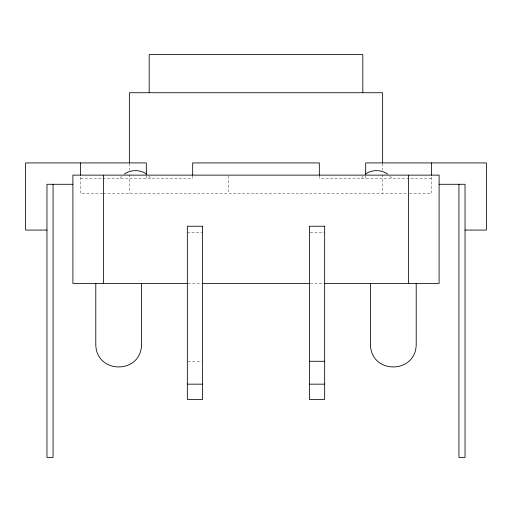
<?xml version="1.0" encoding="UTF-8"?>
<svg xmlns="http://www.w3.org/2000/svg" width="512" height="512" viewBox="0 0 512 512"><rect width="100%" height="100%" fill="white"/><g stroke="black" fill="none" stroke-linecap="round" stroke-linejoin="round"><path stroke-width="0.38" stroke-dasharray="2.56 1.92" d="M120.198 178.182L122.144 175.968M361.28 178.182L363.226 175.968M80.531 178.182L192.678 178.182L192.678 175.13M431.469 178.182L319.322 178.182L319.322 175.891M102.63 193.44L80.531 193.44L80.531 175.13M103.418 193.44L407.789 193.44M409.37 193.44L431.469 193.44L431.469 175.13M187.341 232.352L202.598 232.352M310.17 232.352L324.659 232.352M188.096 283.462L201.677 283.462M310.323 283.462L323.904 283.462M188.102 361.28L201.83 361.28M389.856 175.968L391.802 178.182M148.774 175.968L150.72 178.182M382.643 163.706L382.643 169.965M382.643 174.662L382.643 193.44M365.677 175.891L365.677 178.182M228.538 175.93L228.538 193.44M146.323 175.891L146.323 178.182M129.357 163.706L129.357 169.965M129.357 174.662L129.357 193.44"/><path stroke-width="0.77" d="M124.403 174.086C130.842 169.446 140.077 169.446 146.515 174.086M365.485 174.086C371.923 169.446 381.158 169.446 387.597 174.086M72.902 184.288L46.963 184.288L46.963 457.408L53.062 457.408L53.062 184.288M439.098 184.288L465.037 184.288L465.037 457.408L458.938 457.408L458.938 184.288M46.963 230.061L25.6 230.061L25.6 162.925L146.323 162.925L146.323 174.368M465.037 230.061L486.4 230.061L486.4 162.925L365.677 162.925L365.677 174.368M187.296 283.462L72.902 283.462L72.902 175.13L439.098 175.13L439.098 283.462L324.704 283.462M202.477 283.462L309.523 283.462M309.402 361.28L324.659 361.28M187.341 384.166L202.598 384.166M309.402 384.166L324.659 384.166M431.469 162.925L431.469 175.13M416.211 283.462L416.211 344.499C415.859 374.394 370.79 374.394 370.438 344.499L370.438 283.462M408.582 175.13L408.582 283.462M382.643 162.925L382.643 92.736L129.357 92.736L129.357 162.925M362.81 92.736L362.81 54.592L149.19 54.592L149.19 92.736M319.322 175.13L319.322 162.925L192.678 162.925L192.678 175.13M141.562 283.462L141.562 344.499C141.21 374.394 96.141 374.394 95.789 344.499L95.789 283.462M103.418 175.13L103.418 283.462M80.531 162.925L80.531 175.13M202.598 226.246L187.341 226.246L187.341 399.43L202.598 399.43L202.598 226.246M324.659 226.246L309.402 226.246L309.402 399.43L324.659 399.43L324.659 226.246"/></g></svg>
